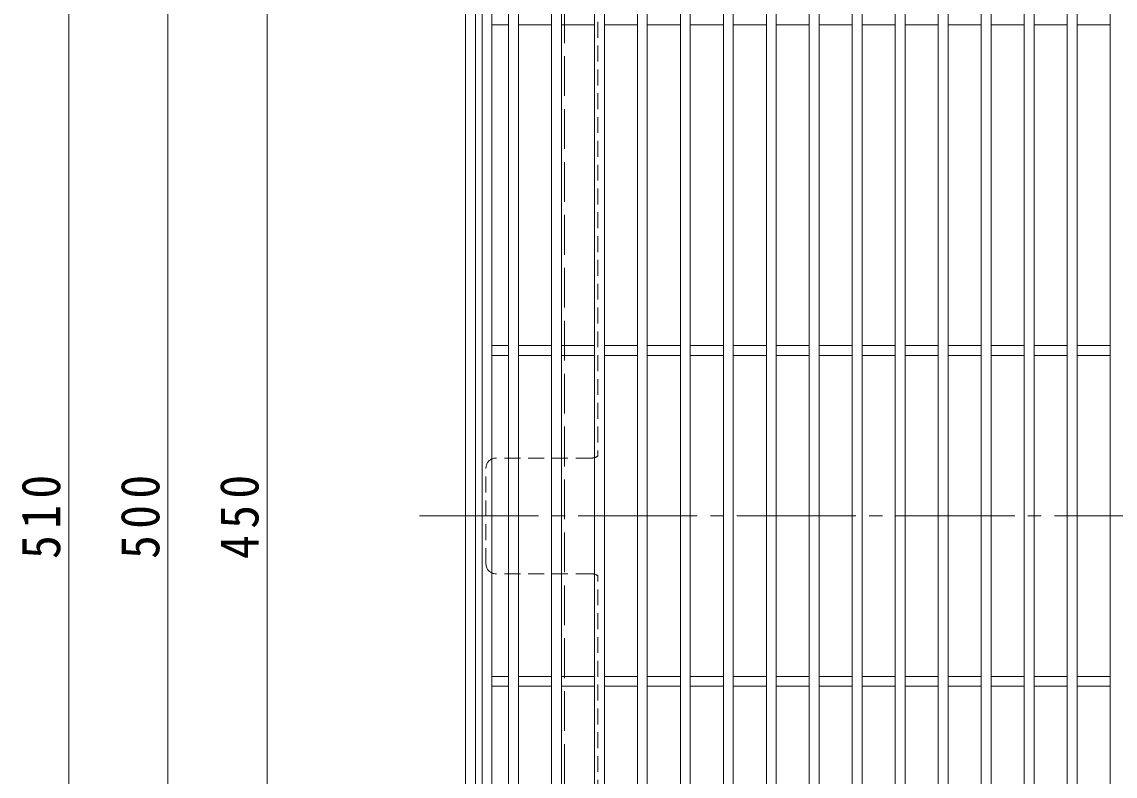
# Model space of a CAD drawing. Units: millimetres at full size, sheet at 1:4; details may follow other scales. Extents: x -926 to 1052, y -789 to 724.
# Drawn here: x -925.9 to -595.2, y 255.7 to 483.8 of the extents above; entities that cross this region are included whole.
import ezdxf

# ---------------------------------------------------------------- set-up
doc = ezdxf.new("R2010")
doc.units = ezdxf.units.MM
doc.header["$LTSCALE"] = 4
for name, pattern in [('CHAIN2', [12, 9, -1, 1, -1]), ('DASHED1', [1.8, 1.2, -0.6]), ('DASHED3', [4, 3, -1])]:
    doc.linetypes.add(name, pattern=pattern)
for name, color, linetype, lineweight in [('A-1', 3, 'Continuous', 9), ('A-2', 3, 'Continuous', 9), ('A-4', 7, 'Continuous', 9), ('A-7', 2, 'Continuous', 9)]:
    doc.layers.add(name, color=color, linetype=linetype, lineweight=lineweight)
doc.styles.add('ＭＳ ゴシック', font='')
doc.styles.get('ＭＳ ゴシック').set_extended_font_data('MS Gothic')

msp = doc.modelspace()

# ---------------------------------------------------------------- linework, layer by layer
at = {"layer": 'A-1', "color": 2}
msp.add_line((-788.713, 82.362), (-788.713, 586.362), dxfattribs=at)
msp.add_lwpolyline([(-791.713, 79.362), (-791.713, 589.362), (-281.713, 589.362), (-281.713, 79.362)], close=True, dxfattribs=at)
at = {"layer": 'A-1', "color": 2, "linetype": 'DASHED3'}
msp.add_lwpolyline([(-761.713, 109.362), (-761.713, 559.362), (-311.713, 559.362), (-311.713, 109.362)], close=True, dxfattribs=at)
at = {"layer": 'A-2'}
for p, q in [((-786.713, 584.362), (-786.713, 84.362)), ((-783.713, 581.362), (-783.713, 87.362)), ((-778.713, 581.362), (-778.713, 87.362)), ((-775.713, 581.362), (-775.713, 87.362)), ((-765.713, 581.362), (-765.713, 87.362)), ((-762.713, 581.362), (-762.713, 87.362)), ((-752.713, 581.362), (-752.713, 87.362)), ((-749.713, 581.362), (-749.713, 87.362)), ((-739.713, 581.362), (-739.713, 87.362)), ((-736.713, 581.362), (-736.713, 87.362)), ((-726.713, 581.362), (-726.713, 87.362)), ((-723.713, 581.362), (-723.713, 87.362)), ((-713.713, 581.362), (-713.713, 87.362)), ((-710.713, 581.362), (-710.713, 87.362)), ((-700.713, 581.362), (-700.713, 87.362)), ((-697.713, 581.362), (-697.713, 87.362)), ((-687.713, 581.362), (-687.713, 87.362)), ((-684.713, 581.362), (-684.713, 87.362)), ((-674.713, 581.362), (-674.713, 87.362)), ((-671.713, 581.362), (-671.713, 87.362)), ((-661.713, 581.362), (-661.713, 87.362)), ((-658.713, 581.362), (-658.713, 87.362)), ((-648.713, 581.362), (-648.713, 87.362)), ((-645.713, 581.362), (-645.713, 87.362)), ((-635.713, 581.362), (-635.713, 87.362)), ((-632.713, 581.362), (-632.713, 87.362)), ((-622.713, 581.362), (-622.713, 87.362)), ((-619.713, 581.362), (-619.713, 87.362)), ((-609.713, 581.362), (-609.713, 87.362)), ((-606.713, 581.362), (-606.713, 87.362)), ((-596.713, 581.362), (-596.713, 87.362)), ((-778.713, 482.862), (-783.713, 482.862)), ((-765.713, 482.862), (-775.713, 482.862)), ((-752.713, 482.862), (-762.713, 482.862)), ((-739.713, 482.862), (-749.713, 482.862)), ((-726.713, 482.862), (-736.713, 482.862)), ((-713.713, 482.862), (-723.713, 482.862)), ((-700.713, 482.862), (-710.713, 482.862)), ((-687.713, 482.862), (-697.713, 482.862)), ((-674.713, 482.862), (-684.713, 482.862)), ((-661.713, 482.862), (-671.713, 482.862)), ((-648.713, 482.862), (-658.713, 482.862)), ((-635.713, 482.862), (-645.713, 482.862)), ((-622.713, 482.862), (-632.713, 482.862)), ((-609.713, 482.862), (-619.713, 482.862)), ((-596.713, 482.862), (-606.713, 482.862)), ((-778.713, 385.862), (-783.713, 385.862)), ((-765.713, 385.862), (-775.713, 385.862)), ((-752.713, 385.862), (-762.713, 385.862)), ((-739.713, 385.862), (-749.713, 385.862)), ((-726.713, 385.862), (-736.713, 385.862)), ((-713.713, 385.862), (-723.713, 385.862)), ((-700.713, 385.862), (-710.713, 385.862)), ((-687.713, 385.862), (-697.713, 385.862)), ((-674.713, 385.862), (-684.713, 385.862)), ((-661.713, 385.862), (-671.713, 385.862)), ((-648.713, 385.862), (-658.713, 385.862)), ((-635.713, 385.862), (-645.713, 385.862)), ((-622.713, 385.862), (-632.713, 385.862)), ((-609.713, 385.862), (-619.713, 385.862)), ((-596.713, 385.862), (-606.713, 385.862)), ((-778.713, 382.862), (-783.713, 382.862)), ((-765.713, 382.862), (-775.713, 382.862)), ((-752.713, 382.862), (-762.713, 382.862)), ((-739.713, 382.862), (-749.713, 382.862)), ((-726.713, 382.862), (-736.713, 382.862)), ((-713.713, 382.862), (-723.713, 382.862)), ((-700.713, 382.862), (-710.713, 382.862)), ((-687.713, 382.862), (-697.713, 382.862)), ((-674.713, 382.862), (-684.713, 382.862)), ((-661.713, 382.862), (-671.713, 382.862)), ((-648.713, 382.862), (-658.713, 382.862)), ((-635.713, 382.862), (-645.713, 382.862)), ((-622.713, 382.862), (-632.713, 382.862)), ((-609.713, 382.862), (-619.713, 382.862)), ((-596.713, 382.862), (-606.713, 382.862)), ((-778.713, 285.862), (-783.713, 285.862)), ((-765.713, 285.862), (-775.713, 285.862)), ((-752.713, 285.862), (-762.713, 285.862)), ((-739.713, 285.862), (-749.713, 285.862)), ((-726.713, 285.862), (-736.713, 285.862)), ((-713.713, 285.862), (-723.713, 285.862)), ((-700.713, 285.862), (-710.713, 285.862)), ((-687.713, 285.862), (-697.713, 285.862)), ((-674.713, 285.862), (-684.713, 285.862)), ((-661.713, 285.862), (-671.713, 285.862)), ((-648.713, 285.862), (-658.713, 285.862)), ((-635.713, 285.862), (-645.713, 285.862)), ((-622.713, 285.862), (-632.713, 285.862)), ((-609.713, 285.862), (-619.713, 285.862)), ((-596.713, 285.862), (-606.713, 285.862)), ((-778.713, 282.862), (-783.713, 282.862)), ((-765.713, 282.862), (-775.713, 282.862)), ((-752.713, 282.862), (-762.713, 282.862)), ((-739.713, 282.862), (-749.713, 282.862)), ((-726.713, 282.862), (-736.713, 282.862)), ((-713.713, 282.862), (-723.713, 282.862)), ((-700.713, 282.862), (-710.713, 282.862)), ((-687.713, 282.862), (-697.713, 282.862)), ((-674.713, 282.862), (-684.713, 282.862)), ((-661.713, 282.862), (-671.713, 282.862)), ((-648.713, 282.862), (-658.713, 282.862)), ((-635.713, 282.862), (-645.713, 282.862)), ((-622.713, 282.862), (-632.713, 282.862)), ((-609.713, 282.862), (-619.713, 282.862)), ((-596.713, 282.862), (-606.713, 282.862))]:
    msp.add_line(p, q, dxfattribs=at)
at = {"layer": 'A-4'}
for p, q in [((-911.713, 589.362), (-911.713, 79.362)), ((-881.713, 584.362), (-881.713, 84.362)), ((-851.713, 559.362), (-851.713, 109.362))]:
    msp.add_line(p, q, dxfattribs=at)
at = {"layer": 'A-7', "linetype": 'DASHED1'}
for p, q in [((-751.713, 512.568), (-751.713, 352.463)), ((-753.513, 351.863), (-782.516, 351.863)), ((-785.516, 319.862), (-785.516, 348.863)), ((-753.513, 316.862), (-782.516, 316.862)), ((-751.713, 156.149), (-751.713, 316.255))]:
    msp.add_line(p, q, dxfattribs=at)
at = {"layer": 'A-7', "linetype": 'CHAIN2'}
msp.add_line((-805.595, 334.362), (-267.831, 334.362), dxfattribs=at)
at = {"layer": 'A-7', "linetype": 'DASHED1'}
for centre, start, end in [((-782.516, 348.863), 90, 180), ((-753.513, 354.863), 270, 306.8699), ((-782.516, 319.862), 180, 270), ((-753.513, 313.862), 53.04987, 90)]:
    msp.add_arc(centre, 3, start, end, dxfattribs=at)

# ---------------------------------------------------------------- texts
at = {"layer": 'A-4', "color": 2, "char_height": 11.73, "attachment_point": 7, "rotation": 90, "style": 'ＭＳ ゴシック'}
for s, insert in [('\\T1.27;\\W0.9;510', (-914.113, 321.362)), ('\\T1.27;\\W0.9;500', (-884.113, 321.362)), ('\\T1.27;\\W0.9;450', (-854.113, 321.362))]:
    msp.add_mtext(s, dxfattribs=dict(at, insert=insert))

doc.saveas('drawing.dxf')
